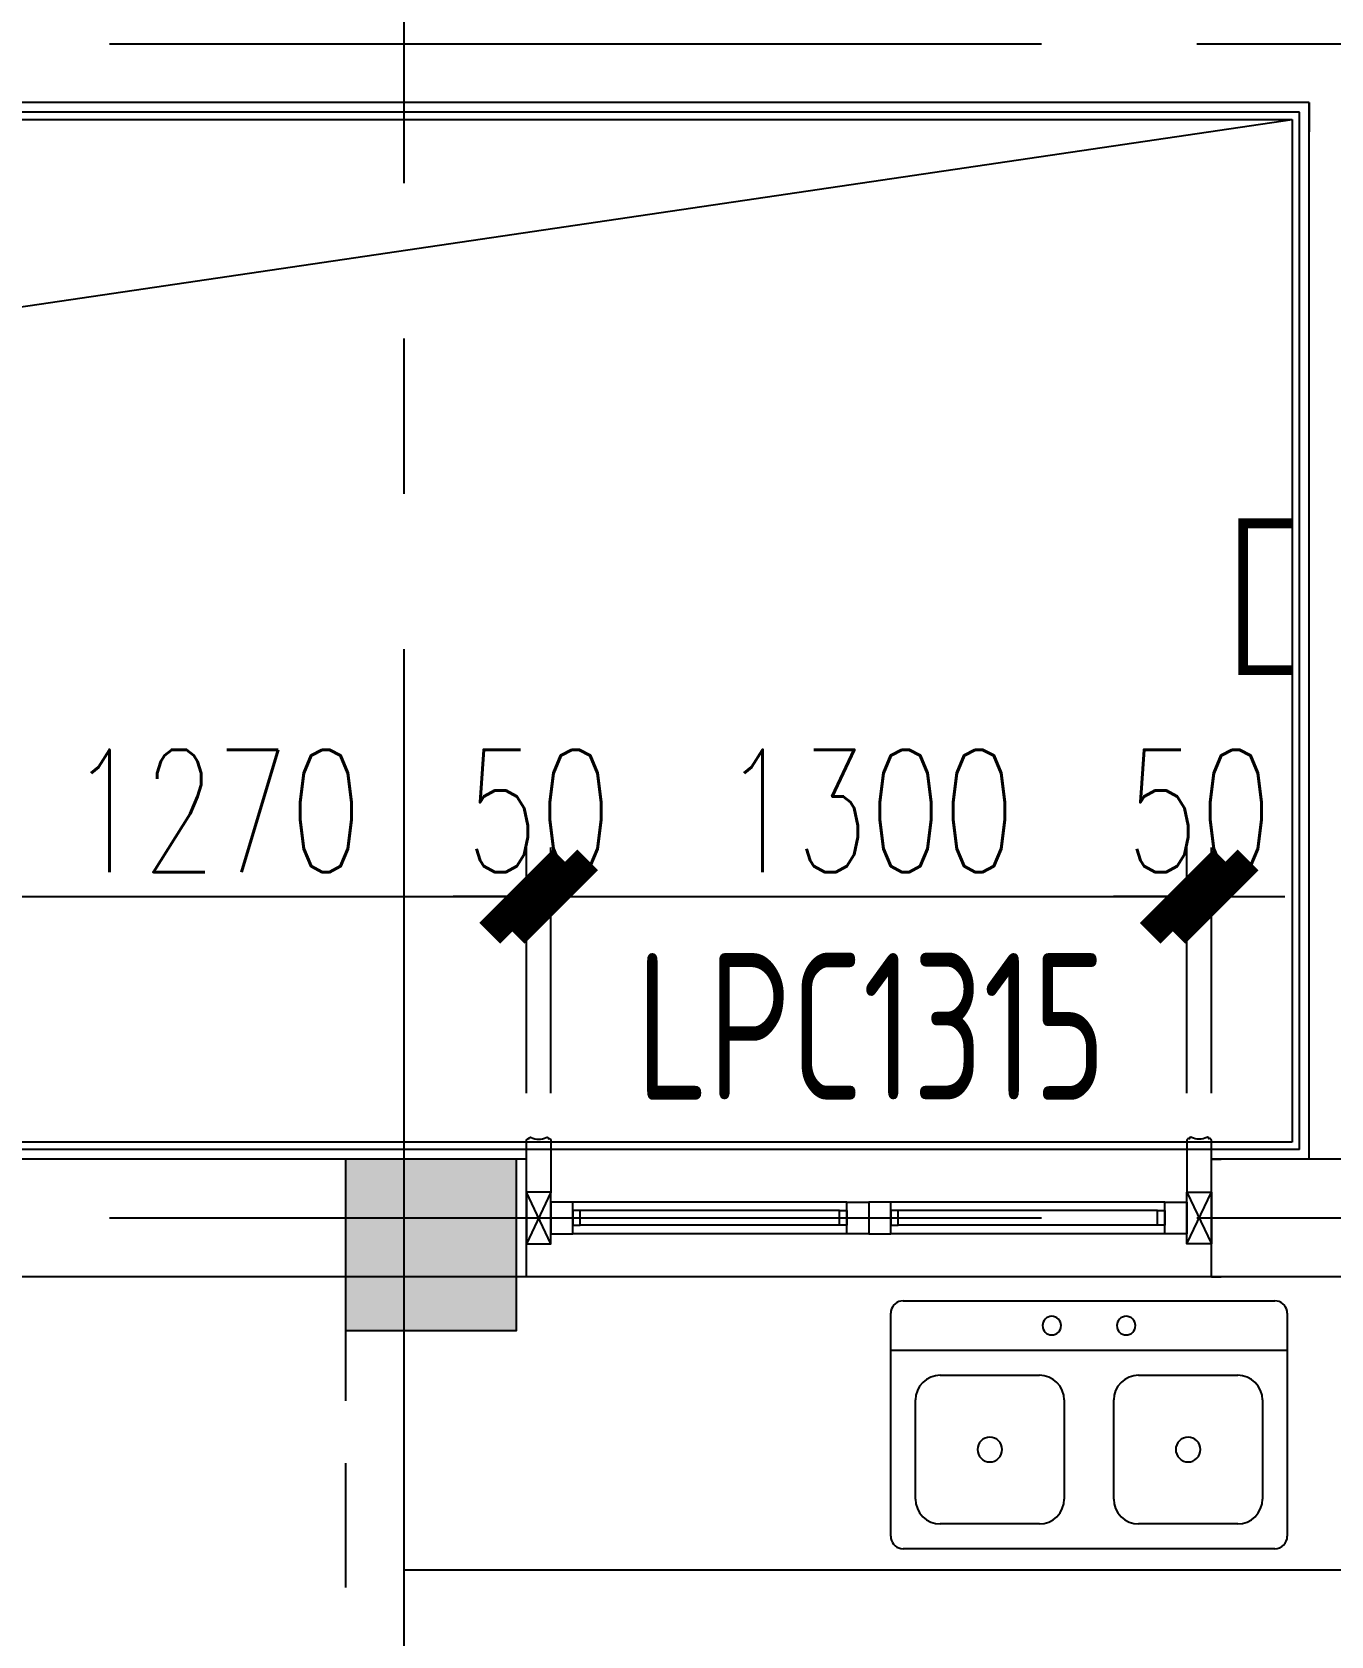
# Model space of a CAD drawing. Extents: x 296441 to 853063, y 459050 to 1117990.
# Drawn here: x 612138 to 614793, y 739258 to 742536 of the extents above; entities that cross this region are included whole.
import ezdxf

# ---------------------------------------------------------------- set-up
doc = ezdxf.new("R2010")
doc.units = 0
doc.header["$LTSCALE"] = 1000
doc.linetypes.add('14-GRID$0$CENTER2', pattern=[28.575, 19.05, -3.175, 3.175, -3.175])
doc.linetypes.add('E1-FL01$0$HIDDEN2', pattern=[4.7625, 3.175, -1.5875])
for name, color, linetype in [('0-COL', 50, 'Continuous'), ('0-COL-H1', 170, 'Continuous'), ('14-FL01-P$0$A-OVLK', 140, 'Continuous'), ('14-GRID$0$G-GRID', 9, '14-GRID$0$CENTER2'), ('14-PLAN-BS01-P$0$A-OVLK', 140, 'Continuous'), ('17-PLAN-BS01-P$0$G-XREF', 2, 'Continuous'), ('20-PLAN-FL01-P$0$A-HOLE', 211, 'Continuous'), ('20-PLAN-FL01-P$0$A-WALL', 1, 'Continuous'), ('20-PLAN-FL01-P$0$M3b-FL01$0$A-SECT-FNSH', 6, 'Continuous'), ('E-TEXT-BS01-MI-14$0$A-WIND-IDEN', 33, 'Continuous'), ('E1-FL01$0$A-WALL-INTR', 51, 'E1-FL01$0$HIDDEN2'), ('G-FL01$0$A-FIXT', 162, 'Continuous'), ('G-FL01$0$A-WALL-FNSH', 6, 'Continuous'), ('G1-FL02$0$A-SECT-WIND', 155, 'Continuous'), ('G1-FL02$0$A-SECT-WOOD', 17, 'Continuous'), ('menchuangtao1$0$A-DETL-STONE', 42, 'Continuous'), ('menchuangtao1$0$A-WALL', 1, 'Continuous'), ('menchuangtao1$0$A_CUR_FRAME', 112, 'Continuous'), ('WALL', 242, 'Continuous'), ('ZT0_默认图层-----PM、LM、DY、JD', 7, 'Continuous'), ('ZT1_Dim---标注---PM、LM、DY、JD', 252, 'Continuous')]:
    doc.layers.add(name, color=color, linetype=linetype)
doc.styles.get("Standard").update_dxf_attribs({"font": 'gbenor.shx', "bigfont": 'gbcbig.shx'})
doc.styles.add('ZT-DIMSTYLE', font='ROMANS.shx', dxfattribs={"width": 0.7, "bigfont": 'CHINESE.shx'})
doc.dimstyles.new('ZT-DIM100', dxfattribs={"dimscale": 100, "dimtxt": 2.5, "dimasz": 1.5, "dimexe": 1, "dimexo": 1, "dimgap": 0.5, "dimtad": 1, "dimdec": 0, "dimdsep": 46, "dimtxsty": 'ZT-DIMSTYLE', "dimblk": 'ARCHTICK', "dimcen": 2.5, "dimclrd": 175, "dimclre": 175, "dimclrt": 7, "dimazin": 2, "dimtfac": 1, "dimtix": 1, "dimtmove": 2, "dimatfit": 3, "dimfxl": 0, "dimarcsym": 0})

# ---------------------------------------------------------------- blocks, each defined once
blk = doc.blocks.new('G-FL01$0$LU')
for p, q in [((-481.3, 405.3), (-25.3, 405.3)), ((-101.3, -405.3), (-101.3, 405.3)), ((-506.7, -380), (-506.7, 380)), ((0, 380), (0, -380)), ((-405.3, 354.7), (-202.7, 354.7)), ((-456, 101.3), (-456, 304)), ((-152, 304), (-152, 101.3)), ((-202.7, 50.7), (-405.3, 50.7)), ((-405.3, -50.7), (-202.7, -50.7)), ((-456, -304), (-456, -101.3)), ((-152, -101.3), (-152, -304)), ((-202.7, -354.7), (-405.3, -354.7)), ((-25.3, -405.3), (-481.3, -405.3))]:
    blk.add_line(p, q)
for points in [[(-481.3, 405.3), (-485.7, 404.9), (-490, 403.8), (-494, 401.9), (-497.6, 399.4), (-500.7, 396.3), (-503.3, 392.7), (-505.1, 388.7), (-506.3, 384.4), (-506.7, 380)], [(0, 380), (-0.4, 384.4), (-1.5, 388.7), (-3.4, 392.7), (-5.9, 396.3), (-9, 399.4), (-12.7, 401.9), (-16.7, 403.8), (-20.9, 404.9), (-25.3, 405.3)], [(-405.3, 354.7), (-415.2, 353.7), (-424.7, 350.8), (-433.5, 346.1), (-441.2, 339.8), (-447.5, 332.1), (-452.1, 323.4), (-455, 313.9), (-456, 304)], [(-152, 304), (-153, 313.9), (-155.9, 323.4), (-160.5, 332.1), (-166.8, 339.8), (-174.5, 346.1), (-183.3, 350.8), (-192.8, 353.7), (-202.7, 354.7)], [(-456, 101.3), (-455, 91.4), (-452.1, 81.9), (-447.5, 73.2), (-441.2, 65.5), (-433.5, 59.2), (-424.7, 54.5), (-415.2, 51.6), (-405.3, 50.7)], [(-202.7, 50.7), (-192.8, 51.6), (-183.3, 54.5), (-174.5, 59.2), (-166.8, 65.5), (-160.5, 73.2), (-155.9, 81.9), (-153, 91.4), (-152, 101.3)], [(-405.3, -50.7), (-415.2, -51.6), (-424.7, -54.5), (-433.5, -59.2), (-441.2, -65.5), (-447.5, -73.2), (-452.1, -81.9), (-455, -91.4), (-456, -101.3)], [(-152, -101.3), (-153, -91.4), (-155.9, -81.9), (-160.5, -73.2), (-166.8, -65.5), (-174.5, -59.2), (-183.3, -54.5), (-192.8, -51.6), (-202.7, -50.7)], [(-456, -304), (-455, -313.9), (-452.1, -323.4), (-447.5, -332.1), (-441.2, -339.8), (-433.5, -346.1), (-424.7, -350.8), (-415.2, -353.7), (-405.3, -354.7)], [(-202.7, -354.7), (-192.8, -353.7), (-183.3, -350.8), (-174.5, -346.1), (-166.8, -339.8), (-160.5, -332.1), (-155.9, -323.4), (-153, -313.9), (-152, -304)], [(-506.7, -380), (-506.2, -384.9), (-504.7, -389.7), (-502.4, -394.1), (-499.2, -397.9), (-495.4, -401.1), (-491, -403.4), (-486.3, -404.8), (-481.3, -405.3)], [(-25.3, -405.3), (-20.9, -404.9), (-16.7, -403.8), (-12.7, -401.9), (-9, -399.4), (-5.9, -396.3), (-3.4, -392.7), (-1.5, -388.7), (-0.4, -384.4), (0, -380)]]:
    blk.add_lwpolyline(points)
for points in [[(-329.3, 202.7), (-328.8, 197.7), (-327.4, 193), (-325.1, 188.6), (-321.9, 184.8), (-318.1, 181.6), (-313.7, 179.3), (-308.9, 177.8), (-304, 177.3), (-299.1, 177.8), (-294.3, 179.3), (-289.9, 181.6), (-286.1, 184.8), (-282.9, 188.6), (-280.6, 193), (-279.2, 197.7), (-278.7, 202.7), (-279.2, 207.6), (-280.6, 212.4), (-282.9, 216.7), (-286.1, 220.6), (-289.9, 223.7), (-294.3, 226.1), (-299.1, 227.5), (-304, 228), (-308.9, 227.5), (-313.7, 226.1), (-318.1, 223.7), (-321.9, 220.6), (-325.1, 216.7), (-327.4, 212.4), (-328.8, 207.6)], [(-69.7, 76), (-69.3, 72.3), (-68.2, 68.7), (-66.5, 65.4), (-64.1, 62.6), (-61.2, 60.2), (-57.9, 58.4), (-54.4, 57.4), (-50.7, 57), (-47, 57.4), (-43.4, 58.4), (-40.1, 60.2), (-37.2, 62.6), (-34.9, 65.4), (-33.1, 68.7), (-32, 72.3), (-31.7, 76), (-32, 79.7), (-33.1, 83.3), (-34.9, 86.6), (-37.2, 89.4), (-40.1, 91.8), (-43.4, 93.6), (-47, 94.6), (-50.7, 95), (-54.4, 94.6), (-57.9, 93.6), (-61.2, 91.8), (-64.1, 89.4), (-66.5, 86.6), (-68.2, 83.3), (-69.3, 79.7)], [(-69.7, -76), (-69.3, -79.7), (-68.2, -83.3), (-66.5, -86.6), (-64.1, -89.4), (-61.2, -91.8), (-57.9, -93.6), (-54.4, -94.6), (-50.7, -95), (-47, -94.6), (-43.4, -93.6), (-40.1, -91.8), (-37.2, -89.4), (-34.9, -86.6), (-33.1, -83.3), (-32, -79.7), (-31.7, -76), (-32, -72.3), (-33.1, -68.7), (-34.9, -65.4), (-37.2, -62.6), (-40.1, -60.2), (-43.4, -58.4), (-47, -57.4), (-50.7, -57), (-54.4, -57.4), (-57.9, -58.4), (-61.2, -60.2), (-64.1, -62.6), (-66.5, -65.4), (-68.2, -68.7), (-69.3, -72.3)], [(-329.3, -202.7), (-328.8, -207.6), (-327.4, -212.4), (-325.1, -216.7), (-321.9, -220.6), (-318.1, -223.7), (-313.7, -226.1), (-308.9, -227.5), (-304, -228), (-299.1, -227.5), (-294.3, -226.1), (-289.9, -223.7), (-286.1, -220.6), (-282.9, -216.7), (-280.6, -212.4), (-279.2, -207.6), (-278.7, -202.7), (-279.2, -197.7), (-280.6, -193), (-282.9, -188.6), (-286.1, -184.8), (-289.9, -181.6), (-294.3, -179.3), (-299.1, -177.8), (-304, -177.3), (-308.9, -177.8), (-313.7, -179.3), (-318.1, -181.6), (-321.9, -184.8), (-325.1, -188.6), (-327.4, -193), (-328.8, -197.7)]]:
    blk.add_lwpolyline(points, close=True)
blk = doc.blocks.new('menchuangtao1')
at = {"layer": 'menchuangtao1$0$A-DETL-STONE'}
blk.add_lwpolyline([(-10, -52.5), (-10, -159.2, -0.471625), (-15, -162.1, -0.528396), (-19.5, -164.7, 0.241692), (-50.5, -164.7, -0.528396), (-55, -162.1, -0.471625), (-60, -159.2), (-60, -52.5)], format="xyb", close=True, dxfattribs=at)
at = {"layer": 'menchuangtao1$0$A-WALL'}
for p, q in [((-10, 120), (-10, -120)), ((-10, 120), (10, 120)), ((-10, -120), (10, -120))]:
    blk.add_line(p, q, dxfattribs=at)
at = {"layer": 'menchuangtao1$0$A_CUR_FRAME'}
for p, q in [((-60, -52.5), (-10, 52.5)), ((-60, 52.5), (-10, -52.5))]:
    blk.add_line(p, q, dxfattribs=at)
blk.add_lwpolyline([(-10, -52.5), (-10, 52.5), (-60, 52.5), (-60, -52.5)], close=True, dxfattribs=at)
blk = doc.blocks.new('_ArchTick')
at = {"color": 0, "linetype": 'ByBlock', "const_width": 0.4}
blk.add_lwpolyline([(-0.5, -0.5), (0.5, 0.5)], dxfattribs=at)
blk = doc.blocks.new('*D2383')
at = {"layer": 'Defpoints', "color": 0, "ltscale": 1000, "transparency": 16777216}
for p in [(5850, 656.9), (5800, 155), (5850, 155)]:
    blk.add_point(p, dxfattribs=at)
at = {"layer": 'ZT1_Dim---标注---PM、LM、DY、JD', "color": 175, "linetype": 'ByBlock', "lineweight": -2, "ltscale": 1000, "transparency": 16777216}
for p, q in [((5800, 255), (5800, 756.9)), ((5850, 255), (5850, 756.9)), ((5800, 656.9), (5650, 656.9)), ((5800, 656.9), (5850, 656.9)), ((5850, 656.9), (6000, 656.9))]:
    blk.add_line(p, q, dxfattribs=at)
at = {"layer": 'ZT1_Dim---标注---PM、LM、DY、JD', "color": 175, "lineweight": -2, "ltscale": 1000, "transparency": 16777216, "xscale": 150, "yscale": 150, "zscale": 150}
blk.add_blockref('_ArchTick', (5800, 656.9), dxfattribs=at)
at = {"layer": 'ZT1_Dim---标注---PM、LM、DY、JD', "color": 175, "lineweight": -2, "ltscale": 1000, "transparency": 16777216, "xscale": 150, "yscale": 150, "zscale": 150, "rotation": 180}
blk.add_blockref('_ArchTick', (5850, 656.9), dxfattribs=at)
at = {"layer": 'ZT1_Dim---标注---PM、LM、DY、JD', "color": 7, "ltscale": 1000, "transparency": 16777216, "insert": (5825, 831.9), "char_height": 250, "attachment_point": 5, "style": 'ZT-DIMSTYLE'}
blk.add_mtext('50', dxfattribs=at)
blk = doc.blocks.new('*D2384')
at = {"layer": 'Defpoints', "color": 0, "ltscale": 1000, "transparency": 16777216}
for p in [(5800, 656.9), (4500, 155), (5800, 155)]:
    blk.add_point(p, dxfattribs=at)
at = {"layer": 'ZT1_Dim---标注---PM、LM、DY、JD', "color": 175, "linetype": 'ByBlock', "lineweight": -2, "ltscale": 1000, "transparency": 16777216}
for p, q in [((4500, 255), (4500, 756.9)), ((5800, 255), (5800, 756.9)), ((4500, 656.9), (5800, 656.9))]:
    blk.add_line(p, q, dxfattribs=at)
at = {"layer": 'ZT1_Dim---标注---PM、LM、DY、JD', "color": 175, "lineweight": -2, "ltscale": 1000, "transparency": 16777216, "xscale": 150, "yscale": 150, "zscale": 150, "rotation": 180}
blk.add_blockref('_ArchTick', (4500, 656.9), dxfattribs=at)
at = {"layer": 'ZT1_Dim---标注---PM、LM、DY、JD', "color": 175, "lineweight": -2, "ltscale": 1000, "transparency": 16777216, "xscale": 150, "yscale": 150, "zscale": 150}
blk.add_blockref('_ArchTick', (5800, 656.9), dxfattribs=at)
at = {"layer": 'ZT1_Dim---标注---PM、LM、DY、JD', "color": 7, "ltscale": 1000, "transparency": 16777216, "insert": (5150, 831.9), "char_height": 250, "attachment_point": 5, "style": 'ZT-DIMSTYLE'}
blk.add_mtext('1300', dxfattribs=at)
blk = doc.blocks.new('*D2386')
at = {"layer": 'Defpoints', "color": 0, "ltscale": 1000, "transparency": 16777216}
for p in [(4450, 656.9), (3180, 155), (4450, 155)]:
    blk.add_point(p, dxfattribs=at)
at = {"layer": 'ZT1_Dim---标注---PM、LM、DY、JD', "color": 175, "linetype": 'ByBlock', "lineweight": -2, "ltscale": 1000, "transparency": 16777216}
for p, q in [((3180, 255), (3180, 756.9)), ((4450, 255), (4450, 756.9)), ((3180, 656.9), (4450, 656.9))]:
    blk.add_line(p, q, dxfattribs=at)
at = {"layer": 'ZT1_Dim---标注---PM、LM、DY、JD', "color": 175, "lineweight": -2, "ltscale": 1000, "transparency": 16777216, "xscale": 150, "yscale": 150, "zscale": 150, "rotation": 180}
blk.add_blockref('_ArchTick', (3180, 656.9), dxfattribs=at)
at = {"layer": 'ZT1_Dim---标注---PM、LM、DY、JD', "color": 175, "lineweight": -2, "ltscale": 1000, "transparency": 16777216, "xscale": 150, "yscale": 150, "zscale": 150}
blk.add_blockref('_ArchTick', (4450, 656.9), dxfattribs=at)
at = {"layer": 'ZT1_Dim---标注---PM、LM、DY、JD', "color": 7, "ltscale": 1000, "transparency": 16777216, "insert": (3815, 831.9), "char_height": 250, "attachment_point": 5, "style": 'ZT-DIMSTYLE'}
blk.add_mtext('1270', dxfattribs=at)
blk = doc.blocks.new('*D2385')
at = {"layer": 'Defpoints', "color": 0, "ltscale": 1000, "transparency": 16777216}
for p in [(613198.5, 740769.5), (613148.5, 740267.7), (613198.5, 740267.7)]:
    blk.add_point(p, dxfattribs=at)
at = {"layer": 'ZT1_Dim---标注---PM、LM、DY、JD', "color": 175, "linetype": 'ByBlock', "lineweight": -2, "ltscale": 1000, "transparency": 16777216}
for p, q in [((613148.5, 740367.7), (613148.5, 740869.5)), ((613198.5, 740367.7), (613198.5, 740869.5)), ((613148.5, 740769.5), (612998.5, 740769.5)), ((613148.5, 740769.5), (613198.5, 740769.5)), ((613198.5, 740769.5), (613348.5, 740769.5))]:
    blk.add_line(p, q, dxfattribs=at)
at = {"layer": 'ZT1_Dim---标注---PM、LM、DY、JD', "color": 175, "lineweight": -2, "ltscale": 1000, "transparency": 16777216, "xscale": 150, "yscale": 150, "zscale": 150}
blk.add_blockref('_ArchTick', (613148.5, 740769.5), dxfattribs=at)
at = {"layer": 'ZT1_Dim---标注---PM、LM、DY、JD', "color": 175, "lineweight": -2, "ltscale": 1000, "transparency": 16777216, "xscale": 150, "yscale": 150, "zscale": 150, "rotation": 180}
blk.add_blockref('_ArchTick', (613198.5, 740769.5), dxfattribs=at)
at = {"layer": 'ZT1_Dim---标注---PM、LM、DY、JD', "color": 7, "ltscale": 1000, "transparency": 16777216, "insert": (613173.5, 740944.5), "char_height": 250, "attachment_point": 5, "style": 'ZT-DIMSTYLE'}
blk.add_mtext('50', dxfattribs=at)
blk = doc.blocks.new('A$C38AD7E8D')
at = {"layer": '0-COL', "color": 6}
blk.add_lwpolyline([(4431.4, 118.6), (4081.4, 118.6), (4081.4, -231.4), (4431.4, -231.4)], close=True, dxfattribs=at)
at = {"layer": '0-COL-H1', "color": 254}
blk.add_solid([(4081.4, -231.4), (4081.4, 118.6), (4431.4, -231.4), (4431.4, 118.6)], dxfattribs=at)
blk = doc.blocks.new('A$C6D0A5408')
at = {"layer": 'G1-FL02$0$A-SECT-WIND', "extrusion": (8.34702e-21, 4.5439e-05, 1)}
for p, q in [((5105, 32.5, 0), (4545, 32.5, 0)), ((5090, 15, 0), (4560, 15, 0)), ((5755, 32.5, 0), (5195, 32.5, 0)), ((5740, 15, 0), (5210, 15, 0)), ((5105, -32.5, 0), (4545, -32.5, 0)), ((5090, -15, 0), (4560, -15, 0)), ((5755, -32.5, 0), (5195, -32.5, 0)), ((5740, -15, 0), (5210, -15, 0))]:
    blk.add_line(p, q, dxfattribs=at)
at = {"layer": 'G1-FL02$0$A-SECT-WOOD', "extrusion": (8.34702e-21, 4.5439e-05, 1)}
for points, elevation in [([(4500, -32.5), (4545, -32.5), (4545, 32.5), (4500, 32.5)], 0.1), ([(4560, -15), (4560, 15), (4545, 15), (4545, -15)], 0.1), ([(5090, -15), (5090, 15), (5105, 15), (5105, -15)], 0.1), ([(5150, -32.5), (5105, -32.5), (5105, 32.5), (5150, 32.5)], 0.1), ([(5150, -32.5), (5195, -32.5), (5195, 32.5), (5150, 32.5)], 0), ([(5210, -15), (5210, 15), (5195, 15), (5195, -15)], 0), ([(5740, -15), (5740, 15), (5755, 15), (5755, -15)], 0), ([(5800, -32.5), (5755, -32.5), (5755, 32.5), (5800, 32.5)], 0)]:
    blk.add_lwpolyline(points, close=True, dxfattribs=dict(at, elevation=elevation))
at = {"extrusion": (8.34702e-21, 4.5439e-05, 1), "rotation": 180}
blk.add_blockref('menchuangtao1', (4440, 0, 4.1), dxfattribs=at)
at = {"extrusion": (-8.34702e-21, -4.5439e-05, -1), "zscale": -1, "rotation": 180}
blk.add_blockref('menchuangtao1', (-5860, 0, -4.1), dxfattribs=at)
at = {"layer": 'E-TEXT-BS01-MI-14$0$A-WIND-IDEN', "color": 2, "width": 0.8}
blk.add_text('LPC1315', height=300, dxfattribs=at).set_placement((4674.7, 241.5))
at = {"layer": 'ZT1_Dim---标注---PM、LM、DY、JD', "ltscale": 1000}
for base, p1, p2, picture, middle in [((4450, 656.9), (3180, 155), (4450, 155), '*D2386', (3815, 831.9)), ((5800, 656.9), (4500, 155), (5800, 155), '*D2384', (5150, 831.9)), ((5850, 656.9), (5800, 155), (5850, 155), '*D2383', (5825, 831.9))]:
    dim = blk.add_linear_dim(base=base, p1=p1, p2=p2, dimstyle='ZT-DIM100', dxfattribs=at)
    dim.commit()
    dim.dimension.update_dxf_attribs({"geometry": picture, "text_midpoint": middle})

msp = doc.modelspace()

# ---------------------------------------------------------------- linework, layer by layer
at = {"layer": '14-FL01-P$0$A-OVLK'}
msp.add_line((614713.4, 740267.6, -15.4), (608558.5, 740267.6, -15.4), dxfattribs=at)
at = {"layer": '14-GRID$0$G-GRID', "color": 8, "ltscale": 0.1}
for p, q in [((612898.5, 736512.6), (612898.5, 748996.4)), ((595151, 742512.6), (615898.5, 742512.6)), ((595151, 740112.6), (674432.5, 740112.6))]:
    msp.add_line(p, q, dxfattribs=at)
at = {"layer": '14-PLAN-BS01-P$0$A-OVLK'}
for p, q in [((605610.8, 742357.6), (614713.4, 742357.6)), ((614713.4, 742357.6), (614713.4, 740267.7)), ((614713.4, 740267.7), (608543.4, 740267.7))]:
    msp.add_line(p, q, dxfattribs=at)
at = {"layer": '17-PLAN-BS01-P$0$G-XREF', "const_width": 20}
msp.add_lwpolyline([(614713.4, 741532.3), (614613.4, 741532.3), (614613.4, 741232.3), (614713.4, 741232.3)], dxfattribs=at)
at = {"layer": '20-PLAN-FL01-P$0$A-HOLE'}
msp.add_lwpolyline([(601795.4, 731532.6), (606164.4, 741098.4), (614713.4, 742357.6)], dxfattribs=at)
at = {"layer": '20-PLAN-FL01-P$0$A-WALL', "color": 1}
for p, q in [((614748.5, 742392.6), (605586, 742392.6)), ((614748.5, 740232.6), (614748.5, 742392.6)), ((614748.5, 742392.6), (614748.5, 742332.6))]:
    msp.add_line(p, q, dxfattribs=at)
at = {"layer": '20-PLAN-FL01-P$0$M3b-FL01$0$A-SECT-FNSH'}
for p, q in [((614728.5, 742372.6), (605600.1, 742372.6)), ((614728.5, 740252.6), (614728.5, 742372.6))]:
    msp.add_line(p, q, dxfattribs=at)
at = {"layer": 'E1-FL01$0$A-WALL-INTR', "ltscale": 0.08, "extrusion": (8.34702e-21, 4.5439e-05, 1)}
for p, q in [((612778.5, 739992.6, -15.4), (612778.5, 739162.6, -15.4)), ((612898.5, 739162.6, -15.4), (612898.5, 739992.6, -15.4))]:
    msp.add_line(p, q, dxfattribs=at)
at = {"layer": 'G-FL01$0$A-FIXT', "extrusion": (8.34702e-21, 4.5439e-05, 1)}
msp.add_line((615178.5, 739392.6, -15.4), (612898.5, 739392.6, -15.4), dxfattribs=at)
at = {"layer": 'G-FL01$0$A-WALL-FNSH'}
msp.add_line((614728.5, 740252.6, -15.4), (608558.5, 740252.6, -15.4), dxfattribs=at)
at = {"layer": 'WALL', "extrusion": (8.34702e-21, 4.5439e-05, 1)}
for p, q in [((613148.5, 740232.6, -15.4), (611878.5, 740232.6, -15.4)), ((615303.5, 740232.6, -15.4), (614548.5, 740232.6, -15.4)), ((615778.5, 739992.6, -15.4), (608818.5, 739992.6, -15.4))]:
    msp.add_line(p, q, dxfattribs=at)

# ---------------------------------------------------------------- block references
msp.add_blockref('A$C38AD7E8D', (608697, 740114.1, -13.6))
at = {"layer": 'G-FL01$0$A-FIXT', "extrusion": (5.42101e-20, 4.5439e-05, 1), "rotation": 89.99999872504249}
msp.add_blockref('G-FL01$0$LU', (614298.3, 739943.3, 6.6), dxfattribs=at)
at = {"layer": 'ZT0_默认图层-----PM、LM、DY、JD', "ltscale": 1000}
msp.add_blockref('A$C6D0A5408', (608698.5, 740112.6), dxfattribs=at)

# ---------------------------------------------------------------- dimensions: what is measured, and where the dimension line sits
at = {"layer": 'ZT1_Dim---标注---PM、LM、DY、JD', "ltscale": 1000}
dim = msp.add_linear_dim(base=(613198.5, 740769.5), p1=(613148.5, 740267.7), p2=(613198.5, 740267.7), dimstyle='ZT-DIM100', dxfattribs=at)
dim.commit()
dim.dimension.update_dxf_attribs({"geometry": '*D2385', "text_midpoint": (613173.5, 740944.5)})

doc.saveas('drawing.dxf')
